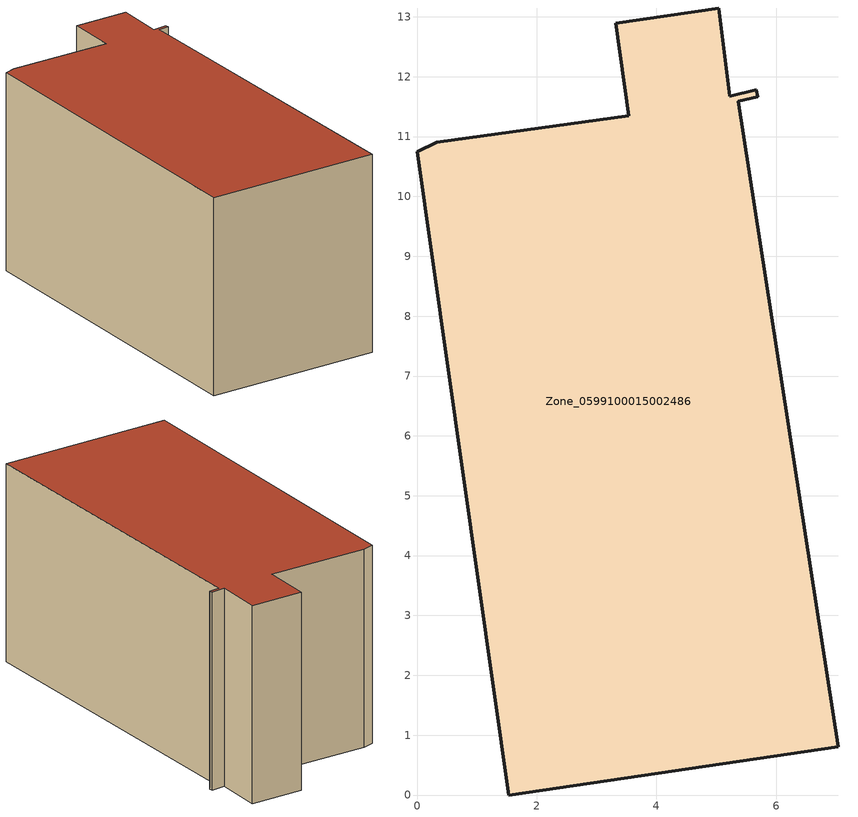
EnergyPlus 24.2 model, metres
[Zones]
Zone_0599100015002486
 floor ground (C_G): 5.22,11.67 5.67,11.78 5.69,11.66 5.37,11.59 7.04,0.8 1.53,0 0,10.75 0.33,10.9 3.54,11.35 3.32,12.89 5.04,13.15 z0.99
 wall outside (C_F): 5.04,13.15 3.32,12.89 3.54,11.35 0.33,10.9 0,10.75 1.53,0 7.04,0.8 5.37,11.59 5.69,11.66 5.67,11.78 5.22,11.67 5.04,13.15 z0.99:7.3
 roof outside (C_R): 5.22,11.67 5.04,13.15 3.32,12.89 3.54,11.35 0.33,10.9 0,10.75 1.53,0 7.04,0.8 5.37,11.59 5.69,11.66 5.67,11.78 z7.3
[BUILDING]
Pand.0599100015002486: North Axis=0; Terrain=City; Loads Convergence Tolerance Value=0.04; Temperature Convergence Tolerance Value=0.4; Solar Distribution=FullExterior; Maximum Number of Warmup Days=25; Minimum Number of Warmup Days=1
[Site:Location]
Rotterdam.The.Hague.AP_ZH_NLD Design_Conditions: Latitude=51.96; Longitude=4.45; Time Zone=1; Elevation=-4.5
[SITE:GROUNDTEMPERATURE:BUILDINGSURFACE]
18, 18, 18, 18, 18, 18, 18, 18, 18, 18, 18, 18
[MATERIAL] Thermal Absorptance=0.9; Solar Absorptance=0.7; Visible Absorptance=0.7
Name | Roughness | Thickness | Conductivity | Density | Specific Heat
G.TI.1975-1991 | MediumSmooth | 0.15 | 0.288461 | 540 | 1210
F.TI.1975-1991 | Rough | 0.3 | 0.230769 | 1920 | 840
R.TI.1975-1991 | MediumRough | 0.2 | 0.153846 | 1500 | 1000
[CONSTRUCTION]
C_G: G.TI.1975-1991
C_F: F.TI.1975-1991
C_R: R.TI.1975-1991
[ZONE]
Zone_0599100015002486: Type=1; Multiplier=1; Ceiling Height=Autocalculate; Volume=Autocalculate; Floor Area=autocalculate; Part of Total Floor Area=Yes
[ZONEINFILTRATION:DESIGNFLOWRATE]
Infil_Zone_0599100015002486: Zone or ZoneList or Space or SpaceList=Zone_0599100015002486; Schedule=AlwaysOn; Design Flow Rate Calculation Method=Flow/Area; Flow Rate per Floor Area=0.003; Constant Term Coefficient=1; Temperature Term Coefficient=0; Velocity Term Coefficient=0; Velocity Squared Term Coefficient=0
[HVACTEMPLATE:ZONE:IDEALLOADSAIRSYSTEM]
Zone_0599100015002486: Maximum Heating Supply Air Temperature=50; Minimum Cooling Supply Air Temperature=13; Maximum Heating Supply Air Humidity Ratio=0.0156; Minimum Cooling Supply Air Humidity Ratio=0.0077; Heating Limit=NoLimit; Cooling Limit=NoLimit; Dehumidification Control Type=ConstantSensibleHeatRatio; Cooling Sensible Heat Ratio=0.7; Dehumidification Setpoint=60; Humidification Control Type=None; Humidification Setpoint=30; Outdoor Air Method=None; Outdoor Air Flow Rate per Person=0.00944; Outdoor Air Flow Rate per Zone Floor Area=0; Outdoor Air Flow Rate per Zone=0; Demand Controlled Ventilation Type=None; Outdoor Air Economizer Type=NoEconomizer; Heat Recovery Type=None; Sensible Heat Recovery Effectiveness=0.7; Latent Heat Recovery Effectiveness=0.65
[ZONECONTROL:THERMOSTAT]
ThermostatControl_Zone_0599100015002486: Zone or ZoneList=Zone_0599100015002486; Control Type Schedule=DualSetpointControlType; Control 1=Thermostat_Zone_0599100015002486; Temperature Difference Between Cutout And Setpoint=0
[THERMOSTATSETPOINT:DUALSETPOINT]
Thermostat_Zone_0599100015002486: Heating Setpoint Temperature Schedule=HeatingSetpoint_Zone_0599100015002486; Cooling Setpoint Temperature Schedule=CoolingSetpoint_Zone_0599100015002486
[SCHEDULE:COMPACT]
HeatingSetpoint_Zone_0599100015002486: Through: 12/31, For: AllDays, Until: 24:00, 21
CoolingSetpoint_Zone_0599100015002486: Through: 12/31, For: AllDays, Until: 24:00, 24
DualSetpointControlType: Through: 12/31, For: AllDays, Until: 24:00, 4
AlwaysOn: Through: 12/31, For: AllDays, Until: 24:00, 1
